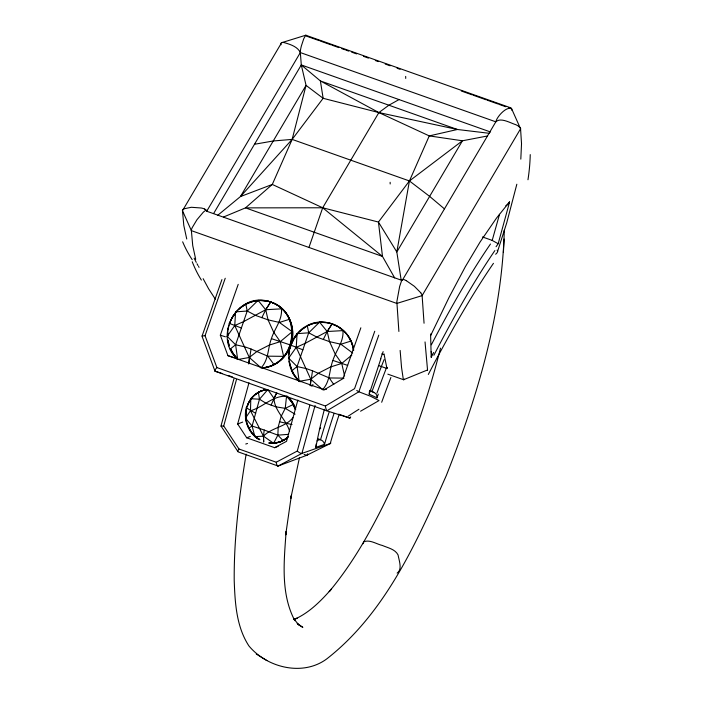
<?xml version="1.0" encoding="UTF-8"?>
<svg xmlns="http://www.w3.org/2000/svg" width="704" height="704" viewBox="0 0 704 704"><rect width="100%" height="100%" fill="white"/><g stroke="black" fill="none" stroke-linecap="round" stroke-linejoin="round"><path stroke-width="1.06" d="M246.127 454.212C239.237 495.968 233.878 538.173 234.212 580.562C235.022 602.844 236.333 626.692 248.917 645.929C267.01 667.779 303.01 676.72 326.92 658.777C385.537 612.929 416.944 541.79 446.336 475.473C477.198 397.294 502.084 314.873 504.284 230.278M292.934 417.683C285.49 427.24 271.814 427.407 263.463 436.154L254.866 436.638L252.111 426.026L245.441 418.167L246.013 417.956L245.775 412.746L246.831 407.572L246.268 407.783C243.153 419.725 248.38 433.47 259.204 439.657M267.52 389.506C260.982 390.139 254.91 393.615 250.8 398.702L250.483 410.74L263.463 436.154L263.692 441.901L263.463 436.154L264.22 430.03L252.111 426.026L248.459 428.305L249.022 428.102L251.689 432.643L255.429 436.427L254.866 436.638M268.022 301.268L258.086 300.362L247.218 311.027L235.602 344.766L237.697 359.559C211.737 336.609 237.961 289.432 271.216 302.21C303.626 312.594 296.384 365.719 262.706 367.849M268.761 443.045L273.592 443.274L277.86 435.151L278.203 426.958L281.037 416.645L285.243 408.346L286.537 396.238L287.109 396.026M351.842 355.045L341.739 363.44L330.66 366.916L318.736 373.014L310.79 379.254L299.191 381.339C282.242 366.08 286.915 335.553 307.27 325.591C326.154 315.093 351.789 329.076 353.681 350.46M503.386 252.525L504.143 239.026M292.626 332.006L279.409 322.432L268.048 319.854L255.649 315.454L247.218 311.027L235.585 311.863L234.758 325.538L249.278 357.456L261.105 367.849C297.466 366.362 303.697 309.32 267.687 301.18M352.686 353.021L340.894 344.221L329.542 341.642L317.134 337.242L308.704 332.816L297.07 333.643L296.252 347.327L310.763 379.245L322.599 389.638L326.225 389.356L323.18 389.778M292.037 331.857L280.254 341.66L269.174 345.136L257.25 351.226L249.304 357.465L248.741 363.977L251.046 349.034L244.842 346.826L235.602 344.766L227.154 336.354L234.758 325.538L243.725 321.552L265.716 309.725L282.075 308.801M310.79 379.254L310.226 385.766L312.532 370.814L306.328 368.614L297.088 366.546L288.64 358.134L296.252 347.327L305.21 343.332L327.202 331.514L343.561 330.581M227.154 336.354L227.735 336.494L227.902 329.824L229.108 325.002M289.731 348.278L288.772 354.851M520.81 159.13L521.523 143.739L520.564 128.779L511.658 108.838C506.862 105.732 496.918 116.53 495.827 121.827L402.195 280.491L206.721 211.235L300.344 52.571C297.598 46.578 289.969 44.264 284.073 42.592A13.138 5.764 43.1 0 0 281.82 42.574M261.105 367.849C268.875 359.542 267.643 348.498 271.401 338.642C274.648 328.381 282.383 320.188 281.494 308.66M322.599 389.638C330.361 381.33 329.129 370.286 332.886 360.422C336.134 350.161 343.869 341.968 342.98 330.44L338.043 326.621L329.173 322.969M378.321 394.143L376.974 397.839L376.825 395.498L375.646 393.474L369.75 390.306M333.986 413.653A252.446 74.228 -70.5 0 0 325.574 440.669L324.509 444.347L315.841 447.366L316.378 444.541A217.888 64.064 -70.5 0 1 324.403 409.27M362.991 543.752L363.757 541.842C398.64 481.501 423.535 415.65 440.502 348.146M516.833 184.237L506.678 223.01L497.684 251.082L497.077 250.158M433.655 352.493L431.209 357.245L430.619 335.606L449.108 297.299L465.274 266.842L480.128 241.938L496.443 218.178L509.502 201.925L509.247 203.025M299.499 457.477L290.796 498.318L291.386 495.361L285.71 534.829L286.114 531.538C284.073 561.044 280.403 593.498 294.826 620.638L293.885 618.851L298.716 624.906L297.22 623.392L302.843 627.387L298.98 625.029M509.168 203.386L509.036 203.94M508.869 204.67L498.168 243.778L496.065 246.726M499.532 214.28L492.21 240.398M261.052 391.098L258.368 392.313L259.494 399.221L252.111 426.026M233.913 378.858L220.977 425.982L238.093 451.854L278.115 466.039L306.636 455.338L330.282 443.52M309.804 405.407L297.282 451.044L276.223 462.22L238.99 449.02L223.731 425.946L236.456 379.597M278.212 446.274L274.657 447.691L246.726 437.8L237.67 424.01L248.996 382.756M297.862 400.066L286.537 441.329L274.657 447.691M278.115 466.039L301.91 453.411L315.093 405.434M250.844 399.203L248.503 402.838L247.06 406.771A27.122 25.177 69.7 0 1 266.279 389.638M376.939 397.822L369.178 394.178L380.873 358.723M309.109 246.981L322.696 207.777L378.875 112.578L388.89 105.213L399.036 99.572M329.516 323.048L319.572 322.15L308.704 332.816L297.088 366.546L299.191 381.339M221.927 279.594L202.013 336.213L215.002 371.184L326.858 410.819L349.721 418.07L343.358 415.818M374.748 331.241L354.552 388.678L325.398 406.023L216.885 367.567L205.04 335.702L225.236 278.265M360.853 327.8L342.971 378.638L324.245 389.787L227.938 355.661L220.326 335.183L238.207 284.346M235.638 312.646L232.197 317.354L229.636 323.426L229.055 323.286L241.49 328.046M291.491 344.177L293.682 339.143L297.66 333.784L297.07 333.643M326.858 410.819L358.846 391.785L378.761 335.166M431.209 357.245L431.728 354.262L431.235 351.472M258.931 392.102L254.672 394.953L250.8 398.702L246.268 407.783L255.684 413.327M378.664 365.57L386.954 368.5L383.997 353.848M386.954 368.5L387.306 367.611M250.8 398.702L259.494 399.221L266.121 403.339L271.084 405.09L276.76 392.779L273.891 398.235C274.613 411.409 286.255 419.373 289.582 431.297M509.476 201.978L507.901 204.248L505.798 205.77M261.853 317.654L265.716 309.751L270.626 302.06L271.216 302.21M323.338 339.434L327.202 331.531L332.121 323.849L332.702 323.99M315.858 447.322L316.254 443.881M369.204 394.143L369.486 391.081M186.745 239.026L183.806 225.474L182.477 210.707L280.922 43.868L280.993 44.801M213.805 213.215L301.294 64.944L490.609 132.018M424.054 323.242L422.118 295.61L520.564 128.779M284.187 356.497L283.606 356.356L280.254 341.66L273.645 332.147L268.048 319.854L265.716 309.725L270.626 302.06M344.608 376.042L341.739 363.44L335.13 353.936L329.542 341.642L327.202 331.514L332.121 323.849M311.793 386.302L312.954 384.525M245.441 418.167L250.483 410.74C263.314 407.211 272.492 395.49 286.537 396.238L291.746 402.213L295.319 409.35L293.506 404.36L287.69 396.651M430.637 335.579L431.103 333.546M259.494 399.221L267.81 389.602L273.909 398.218M236.887 311.194C242.308 304.938 250.422 301.039 258.667 300.502M298.373 332.983L302.218 329.208L306.39 326.524M263.463 436.154L273.592 443.274C279.118 442.816 284.53 440.51 288.482 436.586M217.756 215.283L240.442 196.566L292.142 139.401L323.136 98.305L320.39 80.942L301.294 64.944L306.055 85.378L292.142 139.401L272.298 184.448L245.494 207.874L223.59 216.982M235.602 344.766L230.19 349.096L230.771 349.237A33.898 32.393 -76.3 0 0 237.855 359.304M297.088 366.546L291.676 370.876L292.257 371.026A33.898 32.393 -76.3 0 0 300.142 381.832M280.914 441.566L287.294 437.712M281.97 42.583L305.721 35.235L303.758 38.72L301.4 45.883A10.208 1.742 -81 0 0 300.652 49.148A3.582 0.616 -81.1 0 0 300.318 52.65M360.554 411.215L379.016 400.567L370.753 396.334L358.846 391.785M265.716 309.751L258.086 300.362M327.202 331.531L319.572 322.15M183.867 208.833L191.347 207.284L201.221 207.997A10.19 5.94 16.1 0 1 204.679 209.035M319.37 429.106L320.663 428.437M271.084 405.09L276.047 406.859L285.243 408.346L293.506 404.36M308.704 332.816L307.27 325.591L313.685 323.347L320.153 322.291M403.436 379.79L427.539 369.952L425.04 341.933M250.334 436.401L246.726 437.8M242.695 422.083L237.67 424.01M260.726 391.222L263.349 390.306M263.094 390.403L265.795 389.734M245.96 420.746L246.101 418.845M246.638 423.315L246.286 420.622M247.474 425.841L249.022 428.102M257.004 438.24L259.45 439.569M271.216 443.274L273.284 443.098M273.592 443.274L281.239 441.443M283.598 440.352L283.034 440.554L277.86 435.151L264.22 430.03M301.928 453.411L330.238 443.529A234.819 69.045 -70.5 0 1 339.073 414.832M317.055 440.906C320.109 437.897 324.034 441.126 324.509 444.347M279.409 322.432L289.59 319.264M340.894 344.221L351.076 341.044M422.118 295.61L396.818 303.433L191.382 230.648L182.477 210.707M294.254 619.089L297.167 618.218L295.319 618.922C309.707 612.339 320.98 600.829 331.32 589.142L329.19 591.65C342.17 576.118 353.531 559.302 363.757 541.842C369.75 539.22 376.49 544.139 382.448 545.494C387.895 547.862 395.111 549.164 398.059 554.919C399.001 560.322 402.644 569.615 397.135 573.082M202.127 335.975L205.04 335.702M487.115 136.048L462.44 140.782L429.264 135.907L378.875 112.578L320.39 80.942L457.389 129.483L489.324 133.311M238.753 359.366L249.304 357.465M254.487 144.276L273.249 140.976L292.142 139.401L409.429 180.954L429.625 196.381L444.382 208.824M223.696 425.955L221.038 426.193M265.47 389.858L267.036 389.682M277.86 435.151L288.482 434.333M251.046 349.034L267.793 356.171L283.606 356.356M312.532 370.814L329.278 377.951L344.036 378.127M269.007 442.957L271.542 443.15M292.037 424.547L279.62 421.802M246.374 303.943L245.784 303.802L247.218 311.027M342.98 330.44L345.682 332.86M345.347 332.781L347.653 335.377M347.398 335.315L349.457 338.114M235.585 311.863L236.174 312.004M349.122 338.034L352.158 344.062M351.824 343.974L353.03 347.204M291.122 345.215L271.401 338.642M227.577 339.68L229.099 346.078M288.64 358.134L289.23 358.274M289.062 361.46L291.931 370.251M231.801 352.026L237.688 359.11M273.997 364.549L267.793 356.171M293.286 373.806L298.584 380.318M234.828 357.843L236.711 358.398M233.015 357.289L227.938 355.661M225.421 336.82L220.326 335.183M215.002 371.184L222.358 373.578M228.246 375.514L232.355 376.86M347.67 365.402L332.886 360.422M306.038 35.314L511.262 108.02M306.214 36.045L319.053 40.594M320.047 40.946L330.906 44.801M331.901 45.144L338.809 47.599M341.774 48.646L344.74 49.694M345.726 50.046L348.691 51.093M351.648 52.149L356.585 53.891M363.502 56.346L368.438 58.098M375.355 60.544L378.321 61.591M385.229 64.046L390.166 65.798M397.082 68.244L400.048 69.291M461.287 90.992L472.146 94.838M473.132 95.19L485.971 99.739M486.966 100.091L497.825 103.937M498.819 104.289L505.727 106.735M508.693 107.791L511.658 108.838L511.808 110.22M482.495 236.958L491.638 240.196M381.788 353.866L383.724 354.552M387.834 374.158L403.348 379.65L401.544 367.47L400.136 350.434M369.512 390.782L373.965 392.357M338.818 414.207L342.452 415.501M317.46 438.601L320.549 439.692A256.52 75.425 -70.5 0 1 329.058 412.359M304.128 454.45L306.636 455.338M302.975 349.826L290.541 345.066M492.202 240.425L498.089 243.698M358.591 391.67L356.726 390.438M406.305 280.667L414.383 286.317L420.754 292.758M285.243 408.346L295.064 414.172M256.265 654.016L266.948 660.59M256.062 436.99L257.33 438.117M215.354 299.165L208.639 288.842L203.139 278.687M329.278 377.951L333.775 384.542M198.528 266.464L199.047 267.353M394.671 277.913L382.483 256.414L322.696 207.777L272.298 184.448L240.442 196.566L306.055 85.378L323.136 98.305L378.875 112.578L457.389 129.483L429.264 135.907L409.429 180.954L378.435 222.05L382.483 256.414L245.494 207.874L322.696 207.777L378.435 222.05L396.818 251.979L401.148 279.954M198.018 265.566L197.006 263.754M196.266 262.381L194.128 258.192M292.257 371.026L293.63 373.894M230.771 349.237L232.144 352.106M246.893 423.218L247.808 425.718M195.703 259.318L192.729 245.573L191.382 230.648M352.774 347.142L353.346 350.381M402.195 280.491L401.887 279.831L399.652 286.449L396.845 301.726L398.886 331.443M301.347 65.604L300.344 52.571L495.827 121.827C500.676 117.093 510.382 123.024 515.988 124.766A13.138 7.418 16 0 1 519.059 126.623M518.989 126.658A5.57 3.133 16.1 0 1 520.661 128.788M420.719 292.767A5.57 2.614 44 0 1 422.198 295.654M403.586 279.506A10.19 4.629 43.9 0 1 406.314 280.667M402.107 280.43A3.582 1.619 43.8 0 1 403.621 279.585M305.712 35.306A5.614 0.933 -80.7 0 1 306.152 35.552M191.321 230.701A5.614 2.209 -58.9 0 1 192.262 227.559L196.918 219.78L203.157 212.362A10.208 4.092 -59 0 1 205.366 210.61A3.582 1.443 -59.1 0 1 206.791 211.147A3.582 2.077 16.1 0 0 204.635 209.088M280.843 43.815A5.57 2.438 42.9 0 1 281.882 42.654M182.38 210.681A5.57 3.309 16.7 0 1 183.911 208.868M433.893 355.256A247.051 37.391 -65 0 1 494.868 250.589M431.341 344.802A253.194 39.09 -65.2 0 1 490.477 244.015M390.139 182.292A386.346 6.301 88.3 0 1 390.174 183.973M405.671 76.393A378.558 3.828 88.4 0 1 405.724 78.426M497.746 251.302A5.562 5.35 17.5 0 1 495.607 254.223M428.314 374.458A230.789 31.24 -64 0 1 493.46 263.322M427.486 370.242A5.562 0.449 47.8 0 1 427.381 370.251M404.193 379.078A5.685 1.214 88 0 1 403.876 379.764M192.183 259.67A365.253 194.392 -39 0 1 182.653 241.815M201.379 280.078A372.337 194.85 -40.7 0 1 192.236 261.756M530.235 154.607A365.235 192.808 -38.9 0 1 527.974 179.758M239.483 308.783A33.898 32.393 -76.3 0 1 290.47 321.086A33.898 32.393 -76.3 0 1 262.372 367.981M236.482 357.773A33.898 32.393 -76.3 0 1 230.912 349.281M232.285 317.812A33.898 32.393 -76.3 0 1 235.453 313.06M239.334 308.748A33.898 32.393 -76.3 0 1 290.312 321.05A33.898 32.393 -76.3 0 1 262.222 367.937M229.222 345.215A33.898 32.393 -76.3 0 1 228.078 340.19M227.691 335.975A33.898 32.393 -76.3 0 1 227.709 333.485M228.114 329.428A33.898 32.393 -76.3 0 1 228.501 327.369M229.61 323.418A33.898 32.393 -76.3 0 1 236.922 311.124M307.85 325.714A33.898 32.393 -76.3 0 1 353.584 349.228M290.972 367.822A33.898 32.393 -76.3 0 1 289.441 361.134M289.326 353.364A33.898 32.393 -76.3 0 1 289.599 351.217M290.233 348.128A33.898 32.393 -76.3 0 1 297.308 334.171M300.194 331.109A33.898 32.393 -76.3 0 1 304.885 327.43M287.338 437.932A27.122 25.177 69.7 0 1 269.746 442.922M259.327 439.226A27.122 25.177 69.7 0 1 255.878 436.682M246.022 416.636A27.122 25.177 69.7 0 1 246.022 413.169M247.685 405.284A27.122 25.177 69.7 0 1 249.41 401.579M251.249 398.772A27.122 25.177 69.7 0 1 266.394 389.602M288.834 397.549A27.122 25.177 69.7 0 1 295.671 409.508M287.892 437.413A27.122 25.177 69.7 0 1 274.595 443.036M271.26 443.098A27.122 25.177 69.7 0 1 269.641 442.957M259.934 439.701A27.122 25.177 69.7 0 1 246.312 409.904M288.728 397.593A27.122 25.177 69.7 0 1 295.566 409.543M247.491 443.467A595.654 134.077 -55.3 0 1 245.758 444.022M307.701 453.746A5.676 2.094 86 0 1 306.671 455.497M330.563 442.499A5.729 1.663 39.4 0 1 330.396 443.626M320.338 427.706A5.65 1.426 38.7 0 1 320.602 427.944M301.831 453.508A4.268 1.39 38.3 0 1 297.326 451.035M277.71 466.074A4.259 1.531 86 0 1 276.267 462.211M237.688 451.537A4.198 0.854 -51.5 0 1 239.017 449.011M372.117 391.134A254.769 46.869 -70.6 0 1 384.076 359.638M376.957 393.087A249.674 45.487 -70.6 0 1 386.646 367.382M381.682 402.266A231.466 33.722 -70.4 0 1 390.887 377.494M348.163 416.231A304.418 248.09 -14.8 0 1 358.934 409.262M350.654 416.882A5.808 1.672 82.6 0 1 350.117 418.123M380.662 358.662A293.207 69.846 -70.5 0 1 383.143 351.613M326.647 410.362A4.303 1.118 80.2 0 1 325.424 406.032M214.773 370.823A4.303 1.135 -45.1 0 1 216.92 367.594M409.429 180.954L396.818 251.979L462.44 140.782L409.429 180.954"/></g></svg>
